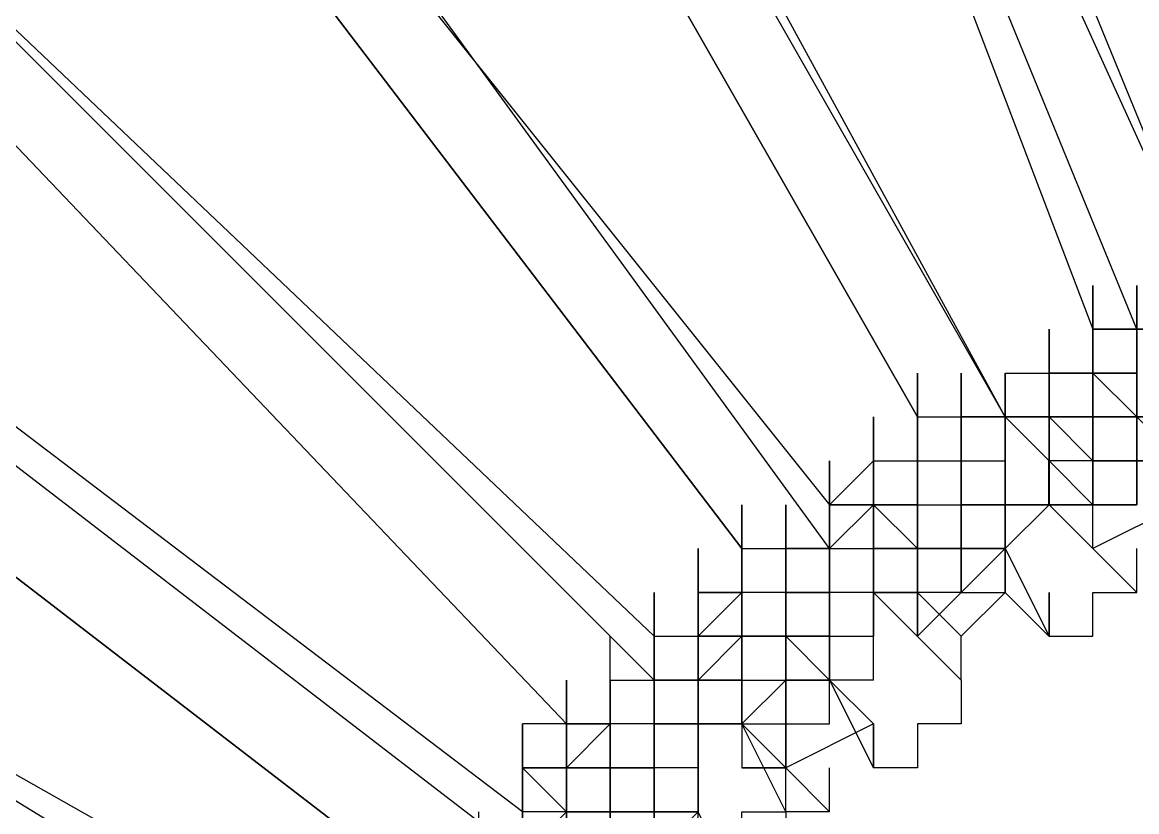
# Model space of a CAD drawing. Header units: inches. Extents: x 3324238 to 135265466, y -1036581 to 20094598.
# Drawn here: x 3353726.348 to 3353728.395, y -519023.816 to -519022.365 of the extents above; entities that cross this region are included whole.
import ezdxf

# ---------------------------------------------------------------- set-up
doc = ezdxf.new("R2010")
doc.units = ezdxf.units.IN
doc.header["$MEASUREMENT"] = 0
doc.layers.add('PDF_Geometry', color=7, linetype='Continuous')

msp = doc.modelspace()

# ---------------------------------------------------------------- linework, layer by layer
at = {"layer": 'PDF_Geometry', "color": 32, "lineweight": 13, "true_color": 0xdd6e00}
msp.add_lwpolyline([(3353740.2386, -519026.0718, 1.00015), (3353717.3563, -519026.0718), (3353717.3563, -519077.0734)], format="xyb", dxfattribs=at)
at = {"layer": 'PDF_Geometry', "lineweight": 25}
for points in [[(3353728.4752, -519022.9295), (3353728.3946, -519022.9295), (3353727.6695, -519021.1569), (3353727.6695, -519021.0763), (3353727.6695, -519020.9958), (3353727.5889, -519020.9958), (3353727.5889, -519020.9152), (3353726.8637, -519019.2232), (3353726.8637, -519019.1426)], [(3353728.7169, -519023.0101), (3353728.7169, -519022.9295), (3353728.7169, -519023.0101), (3353728.7169, -519022.9295), (3353728.7169, -519023.0101), (3353728.7169, -519022.9295), (3353728.7169, -519023.0101), (3353728.7169, -519022.9295), (3353728.7169, -519023.0101), (3353728.7169, -519022.9295), (3353728.6363, -519022.9295), (3353728.6363, -519022.8489), (3353728.5557, -519022.8489), (3353728.5557, -519022.9295), (3353727.75, -519021.1569), (3353727.75, -519021.0763), (3353727.75, -519021.1569)], [(3353727.8306, -519021.1569), (3353728.5557, -519022.9295)], [(3353727.6694, -519021.2375), (3353728.314, -519022.9295)], [(3353728.0723, -519023.5741), (3353728.0723, -519023.4935), (3353727.9917, -519023.4129), (3353727.9112, -519023.4129), (3353727.8306, -519023.4129), (3353727.8306, -519023.3324), (3353727.8306, -519023.2518), (3353727.8306, -519023.3324), (3353727.8306, -519023.2518), (3353727.8306, -519023.3324), (3353727.9112, -519023.3324), (3353727.9112, -519023.4129), (3353727.9112, -519023.3324), (3353727.9917, -519023.3324), (3353728.0723, -519023.3324), (3353728.0723, -519023.2518), (3353728.1529, -519023.2518), (3353728.1529, -519023.1712), (3353728.1529, -519023.0906), (3353727.186, -519021.3181)], [(3353728.1529, -519023.0906), (3353728.1529, -519023.1712), (3353728.1529, -519023.2518), (3353728.1529, -519023.3324), (3353728.1529, -519023.4129), (3353728.1529, -519023.3324), (3353728.0723, -519023.3324), (3353727.9917, -519023.3324), (3353727.9917, -519023.2518), (3353727.9917, -519023.3324), (3353727.9112, -519023.2518), (3353727.9112, -519023.1712), (3353727.9112, -519023.2518), (3353727.9112, -519023.3324), (3353727.9112, -519023.2518), (3353727.9112, -519023.1712), (3353727.9112, -519023.2518), (3353727.9112, -519023.1712), (3353727.9917, -519023.1712), (3353727.9917, -519023.0906), (3353727.0249, -519021.3986)], [(3353727.0249, -519021.3986), (3353727.9917, -519023.0906), (3353727.9917, -519023.1712), (3353727.9917, -519023.0906), (3353727.9917, -519023.1712), (3353727.9917, -519023.0906), (3353727.9917, -519023.1712), (3353727.9917, -519023.0906), (3353727.9917, -519023.1712), (3353727.9917, -519023.0906), (3353727.9917, -519023.1712), (3353727.9917, -519023.0906), (3353727.9917, -519023.0101), (3353727.9917, -519023.0906), (3353727.9917, -519023.1712), (3353727.9917, -519023.2518), (3353727.9917, -519023.3324), (3353727.9112, -519023.3324), (3353727.9112, -519023.4129), (3353727.9112, -519023.3324), (3353727.9112, -519023.2518), (3353727.9112, -519023.1712)], [(3353728.2335, -519023.0906), (3353728.2335, -519023.1712), (3353728.2335, -519023.2518), (3353728.2335, -519023.1712), (3353728.2335, -519023.2518), (3353728.2335, -519023.1712), (3353728.2335, -519023.2518), (3353728.314, -519023.2518), (3353728.2335, -519023.2518), (3353728.1529, -519023.2518), (3353728.1529, -519023.3324), (3353728.2335, -519023.4935), (3353728.2335, -519023.4129), (3353728.2335, -519023.4935), (3353728.314, -519023.4935), (3353728.314, -519023.4129), (3353728.3946, -519023.4129), (3353728.2335, -519023.2518), (3353728.2335, -519023.1712), (3353728.2335, -519023.2518), (3353728.2335, -519023.1712), (3353728.2335, -519023.2518), (3353728.2335, -519023.1712), (3353728.2335, -519023.2518), (3353728.2335, -519023.1712), (3353728.2335, -519023.2518), (3353728.2335, -519023.1712), (3353728.1529, -519023.0906), (3353728.1529, -519023.0101), (3353728.1529, -519023.0906), (3353728.1529, -519023.0101), (3353728.1529, -519023.0906), (3353728.1529, -519023.0101), (3353728.1529, -519023.0906), (3353728.1529, -519023.0101), (3353728.1529, -519023.0906), (3353728.1529, -519023.0101), (3353728.2335, -519023.0101), (3353728.2335, -519023.0906), (3353728.2335, -519023.0101), (3353728.314, -519023.0101), (3353728.2335, -519023.0101), (3353728.2335, -519022.9295), (3353728.2335, -519023.0101), (3353728.314, -519023.0101), (3353728.314, -519022.9295), (3353728.314, -519023.0101), (3353728.314, -519022.9295), (3353728.314, -519023.0101), (3353728.314, -519023.0906), (3353728.314, -519023.0101), (3353728.314, -519023.0906), (3353728.314, -519023.1712), (3353728.2335, -519023.0906), (3353728.2335, -519023.0101), (3353728.2335, -519023.0906), (3353728.1529, -519023.0906), (3353727.186, -519021.3986)], [(3353727.8306, -519023.4129), (3353727.8306, -519023.3324), (3353727.75, -519023.3324), (3353727.8306, -519023.3324), (3353727.8306, -519023.2518), (3353727.8306, -519023.3324), (3353727.8306, -519023.2518), (3353727.8306, -519023.1712), (3353727.8306, -519023.2518), (3353727.8306, -519023.3324), (3353726.5414, -519021.5598)], [(3353726.3803, -519021.6403), (3353727.6695, -519023.3324), (3353727.6695, -519023.4129), (3353727.6695, -519023.3324), (3353726.3803, -519021.6403)], [(3353726.5414, -519021.6403), (3353727.8306, -519023.2518)], [(3353727.4277, -519023.8158), (3353727.4277, -519023.8964), (3353727.4277, -519023.8158), (3353727.4277, -519023.8964), (3353727.4277, -519023.8158), (3353727.4277, -519023.8964), (3353727.5083, -519023.8964), (3353727.5083, -519023.8158), (3353727.5083, -519023.7352), (3353727.5083, -519023.6546), (3353727.5083, -519023.5741), (3353727.5083, -519023.4935), (3353725.8969, -519021.9626), (3353725.8969, -519021.8821), (3353725.8969, -519021.8015), (3353725.8969, -519021.8821), (3353725.8969, -519021.8015), (3353725.8969, -519021.8821), (3353725.8969, -519021.8015), (3353725.8969, -519021.8821), (3353725.8969, -519021.8015), (3353725.8969, -519021.8821)], [(3353727.3472, -519023.6546), (3353727.3472, -519023.7352), (3353727.3472, -519023.6546), (3353727.3472, -519023.7352), (3353727.3472, -519023.6546), (3353727.2666, -519023.6546), (3353727.2666, -519023.7352), (3353727.2666, -519023.6546), (3353727.2666, -519023.7352), (3353727.2666, -519023.8158), (3353727.2666, -519023.7352), (3353727.3472, -519023.7352), (3353727.3472, -519023.6546), (3353725.7357, -519021.9626)], [(3353725.7357, -519021.9626), (3353727.3472, -519023.6546), (3353727.4277, -519023.6546), (3353727.3472, -519023.6546), (3353727.4277, -519023.6546), (3353727.4277, -519023.7352), (3353727.5083, -519023.7352), (3353727.5083, -519023.8158), (3353727.5083, -519023.8964), (3353727.4277, -519023.8964), (3353727.4277, -519023.8158), (3353727.4277, -519023.8964), (3353727.5083, -519023.8964), (3353727.5083, -519023.8158), (3353727.4277, -519023.8158), (3353727.5083, -519023.8158), (3353727.5083, -519023.8964), (3353727.5083, -519023.8158), (3353727.5083, -519023.8964), (3353727.5889, -519023.8158), (3353727.5889, -519023.7352), (3353727.5889, -519023.6546)], [(3353727.5889, -519023.8964), (3353727.5889, -519023.8158), (3353727.5083, -519023.8158), (3353727.5083, -519023.7352), (3353727.5083, -519023.8158), (3353727.5083, -519023.7352), (3353727.5083, -519023.8158), (3353727.5083, -519023.7352), (3353727.4277, -519023.7352), (3353727.4277, -519023.8158), (3353727.4277, -519023.7352), (3353727.4277, -519023.6546), (3353727.4277, -519023.5741), (3353727.4277, -519023.6546), (3353727.4277, -519023.7352), (3353727.4277, -519023.6546), (3353727.4277, -519023.5741), (3353727.5083, -519023.5741), (3353727.5083, -519023.4935), (3353727.5083, -519023.5741), (3353727.5083, -519023.4935), (3353727.5083, -519023.5741), (3353727.5083, -519023.4935), (3353727.5083, -519023.5741), (3353727.5083, -519023.4935), (3353727.5083, -519023.4129), (3353727.5083, -519023.4935), (3353727.5083, -519023.5741), (3353725.8969, -519021.9626)], [(3353727.5889, -519024.0575), (3353727.5083, -519024.0575), (3353727.4277, -519023.9769), (3353727.4277, -519023.8964), (3353727.4277, -519023.8158), (3353727.4277, -519023.8964), (3353727.3472, -519023.8964), (3353727.3472, -519023.8158), (3353727.3472, -519023.7352), (3353727.3472, -519023.6546), (3353727.3472, -519023.5741), (3353727.3472, -519023.6546), (3353727.3472, -519023.7352), (3353727.2666, -519023.7352), (3353727.2666, -519023.6546), (3353727.2666, -519023.7352), (3353727.2666, -519023.8158), (3353727.2666, -519023.7352), (3353727.2666, -519023.6546), (3353727.2666, -519023.7352), (3353727.2666, -519023.8158), (3353725.2523, -519022.2849), (3353725.2523, -519022.2043)], [(3353727.5083, -519024.0575), (3353727.5889, -519023.8964), (3353727.6695, -519023.9769), (3353727.5889, -519023.8158), (3353727.5083, -519023.8158), (3353727.5083, -519023.7352), (3353727.5083, -519023.8158), (3353727.4277, -519023.8158), (3353727.4277, -519023.8964), (3353727.4277, -519023.8158), (3353727.4277, -519023.7352), (3353727.4277, -519023.8158), (3353727.4277, -519023.8964), (3353727.4277, -519023.8158), (3353727.4277, -519023.7352), (3353727.4277, -519023.8158), (3353727.5083, -519023.8158), (3353727.4277, -519023.8158), (3353727.3472, -519023.8158), (3353727.3472, -519023.8964), (3353727.2666, -519023.8964), (3353727.2666, -519023.8158), (3353727.2666, -519023.8964), (3353725.1717, -519022.2849)], [(3353727.1054, -519023.9769), (3353725.0106, -519022.3655), (3353727.1054, -519023.9769)], [(3353727.0249, -519024.2186), (3353724.5272, -519022.6878)], [(3353727.0249, -519024.138), (3353724.6077, -519022.7683)], [(3353728.2335, -519023.1712), (3353728.314, -519023.2518), (3353728.314, -519023.1712), (3353728.314, -519023.0906), (3353728.314, -519023.1712), (3353728.314, -519023.0906), (3353728.314, -519023.0101), (3353728.314, -519022.9295), (3353728.314, -519023.0101), (3353728.3946, -519023.0101), (3353728.3946, -519023.0906), (3353728.3946, -519023.0101), (3353728.3946, -519022.9295), (3353728.3946, -519022.8489), (3353728.3946, -519022.9295), (3353728.3946, -519022.8489)], [(3353728.4752, -519023.0906), (3353728.3946, -519023.0906), (3353728.3946, -519023.1712), (3353728.3946, -519023.0906), (3353728.3946, -519023.1712), (3353728.314, -519023.1712), (3353728.314, -519023.2518), (3353728.314, -519023.1712), (3353728.314, -519023.0906), (3353728.314, -519023.1712), (3353728.314, -519023.0906), (3353728.314, -519023.0101), (3353728.314, -519023.0906), (3353728.314, -519023.0101), (3353728.314, -519023.0906), (3353728.3946, -519023.0906), (3353728.3946, -519023.0101), (3353728.3946, -519023.0906), (3353728.314, -519023.0906), (3353728.3946, -519023.0906), (3353728.3946, -519023.0101), (3353728.314, -519023.0101), (3353728.3946, -519023.0101), (3353728.3946, -519023.0906), (3353728.3946, -519023.1712), (3353728.3946, -519023.0906), (3353728.3946, -519023.1712), (3353728.314, -519023.1712), (3353728.314, -519023.0906), (3353728.314, -519023.0101), (3353728.3946, -519023.0101), (3353728.3946, -519022.9295), (3353728.3946, -519022.8489), (3353728.3946, -519022.9295), (3353728.314, -519022.9295), (3353728.314, -519023.0101), (3353728.314, -519023.0906), (3353728.314, -519023.0101), (3353728.314, -519023.0906), (3353728.314, -519023.1712), (3353728.314, -519023.0906), (3353728.314, -519023.0101), (3353728.314, -519023.0906), (3353728.314, -519023.0101), (3353728.314, -519022.9295), (3353728.314, -519023.0101), (3353728.314, -519023.0906), (3353728.314, -519023.1712), (3353728.3946, -519023.1712), (3353728.3946, -519023.0906), (3353728.3946, -519023.1712), (3353728.3946, -519023.2518)], [(3353728.3946, -519022.9295), (3353728.3946, -519022.8489)], [(3353728.3946, -519022.9295), (3353728.3946, -519022.8489)], [(3353728.3946, -519022.9295), (3353728.3946, -519022.8489)], [(3353728.3946, -519022.9295), (3353728.3946, -519022.8489)], [(3353728.1529, -519023.0101), (3353728.1529, -519023.0906), (3353728.1529, -519023.0101), (3353728.1529, -519023.0906), (3353728.1529, -519023.0101), (3353728.1529, -519023.0906), (3353728.2335, -519023.0906), (3353728.2335, -519023.0101), (3353728.2335, -519023.0906), (3353728.2335, -519023.0101), (3353728.314, -519023.0101), (3353728.314, -519023.0906), (3353728.314, -519023.0101), (3353728.314, -519022.9295), (3353728.314, -519023.0101), (3353728.314, -519023.0906), (3353728.314, -519023.0101), (3353728.314, -519022.9295)], [(3353728.314, -519023.3324), (3353728.314, -519023.2518), (3353728.314, -519023.1712), (3353728.314, -519023.0906), (3353728.2335, -519023.0906), (3353728.2335, -519023.0101), (3353728.2335, -519023.0906), (3353728.314, -519023.0906), (3353728.314, -519023.1712), (3353728.314, -519023.2518), (3353728.3946, -519023.2518), (3353728.3946, -519023.1712), (3353728.3946, -519023.0906), (3353728.3946, -519023.0101), (3353728.3946, -519023.0906), (3353728.3946, -519023.1712), (3353728.3946, -519023.0906), (3353728.3946, -519023.0101), (3353728.3946, -519022.9295), (3353728.3946, -519023.0101), (3353728.3946, -519022.9295), (3353728.3946, -519023.0101), (3353728.3946, -519023.0906), (3353728.3946, -519023.0101), (3353728.3946, -519023.0906), (3353728.3946, -519023.1712), (3353728.3946, -519023.0906), (3353728.3946, -519023.1712), (3353728.3946, -519023.0906), (3353728.3946, -519023.1712), (3353728.3946, -519023.0906)], [(3353728.314, -519022.9295), (3353728.314, -519023.0101), (3353728.314, -519023.0906), (3353728.314, -519023.1712), (3353728.314, -519023.2518), (3353728.314, -519023.1712), (3353728.3946, -519023.1712), (3353728.3946, -519023.0906), (3353728.4752, -519023.0906), (3353728.4752, -519023.1712), (3353728.4752, -519023.2518), (3353728.314, -519023.3324), (3353728.3946, -519023.4129), (3353728.3946, -519023.3324)], [(3353728.314, -519023.0101), (3353728.314, -519022.9295)], [(3353728.314, -519023.0101), (3353728.314, -519022.9295)], [(3353728.314, -519023.0101), (3353728.314, -519022.9295)], [(3353728.314, -519022.9295), (3353728.3946, -519022.9295)], [(3353728.3946, -519023.0101), (3353728.314, -519023.0101), (3353728.314, -519023.0906), (3353728.314, -519023.0101), (3353728.314, -519022.9295)], [(3353728.3946, -519023.01), (3353728.3946, -519022.9295)], [(3353728.3946, -519023.01), (3353728.3946, -519022.9295)], [(3353728.4752, -519022.9295), (3353728.3946, -519022.9295), (3353728.4752, -519022.9295)], [(3353728.3946, -519022.9295), (3353728.3946, -519023.0101)], [(3353727.9111, -519023.2518), (3353727.9917, -519023.2518), (3353727.9112, -519023.2518), (3353727.9112, -519023.1712), (3353727.9112, -519023.2518), (3353727.9112, -519023.1712), (3353727.9112, -519023.2518), (3353727.9112, -519023.3324), (3353727.9112, -519023.2518), (3353727.9112, -519023.1712), (3353727.9917, -519023.1712), (3353727.9917, -519023.0906), (3353727.9917, -519023.1712), (3353727.9917, -519023.2518), (3353727.9917, -519023.1712), (3353727.9917, -519023.0906), (3353727.9917, -519023.1712), (3353727.9917, -519023.2518), (3353727.9917, -519023.1712), (3353727.9917, -519023.0906), (3353727.9917, -519023.1712), (3353727.9917, -519023.0906), (3353727.9917, -519023.0101), (3353727.9917, -519023.0906), (3353727.9917, -519023.1712), (3353727.9917, -519023.2518), (3353728.0723, -519023.2518), (3353728.0723, -519023.1712), (3353728.0723, -519023.2518), (3353728.0723, -519023.3324), (3353728.0723, -519023.2518), (3353728.0723, -519023.3324), (3353728.0723, -519023.4129), (3353728.0723, -519023.3324), (3353727.9917, -519023.3324), (3353728.0723, -519023.3324), (3353728.0723, -519023.2518), (3353728.0723, -519023.1712), (3353728.0723, -519023.2518), (3353728.0723, -519023.3324), (3353728.0723, -519023.2518), (3353728.0723, -519023.3324), (3353728.0723, -519023.2518), (3353728.0723, -519023.1712), (3353728.0723, -519023.0906), (3353728.0723, -519023.0101)], [(3353727.9917, -519023.4935), (3353727.9917, -519023.4129), (3353727.9917, -519023.3324), (3353728.0723, -519023.3324), (3353728.0723, -519023.4129), (3353728.0723, -519023.3324), (3353728.0723, -519023.4129), (3353728.0723, -519023.3324), (3353728.0723, -519023.2518), (3353728.0723, -519023.1712), (3353728.0723, -519023.2518), (3353728.0723, -519023.3324), (3353728.0723, -519023.2518), (3353728.0723, -519023.3324), (3353728.0723, -519023.2518), (3353728.0723, -519023.3324), (3353728.0723, -519023.2518), (3353728.1529, -519023.2518), (3353728.1529, -519023.3324), (3353728.1529, -519023.2518), (3353728.1529, -519023.3324), (3353728.2335, -519023.2518), (3353728.2335, -519023.1712), (3353728.2335, -519023.0906), (3353728.2335, -519023.0101), (3353728.2335, -519023.0906), (3353728.2335, -519023.0101)], [(3353727.9917, -519023.0906), (3353727.9917, -519023.0101)], [(3353728.1529, -519023.1712), (3353728.1529, -519023.0906), (3353728.0723, -519023.0906), (3353728.0723, -519023.0101)], [(3353728.0723, -519023.0906), (3353728.0723, -519023.0101)], [(3353728.1529, -519023.0906), (3353728.1529, -519023.0101)], [(3353728.1529, -519023.0906), (3353728.1529, -519023.0101)], [(3353728.1529, -519023.0906), (3353728.1529, -519023.0101)], [(3353728.314, -519023.1712), (3353728.314, -519023.0906), (3353728.314, -519023.0101), (3353728.314, -519023.0906), (3353728.314, -519023.1712), (3353728.314, -519023.2518), (3353728.314, -519023.1712), (3353728.314, -519023.2518), (3353728.314, -519023.1712), (3353728.314, -519023.2518)], [(3353728.314, -519023.0101), (3353728.314, -519023.0906)], [(3353728.4752, -519023.1712), (3353728.3946, -519023.1712), (3353728.314, -519023.1712), (3353728.3946, -519023.1712), (3353728.4752, -519023.1712), (3353728.4752, -519023.0906), (3353728.4752, -519023.0101), (3353728.5557, -519023.0101), (3353728.5557, -519023.0906), (3353728.5557, -519023.0101), (3353728.5557, -519023.0906), (3353728.5557, -519023.0101), (3353728.5557, -519023.0906), (3353728.4752, -519023.0906)], [(3353728.314, -519023.0906), (3353728.314, -519023.0101)], [(3353728.314, -519023.0101), (3353728.314, -519023.0906), (3353728.314, -519023.0101)], [(3353728.3946, -519023.0906), (3353728.3946, -519023.01)], [(3353728.3946, -519023.0906), (3353728.3946, -519023.01)], [(3353728.3946, -519023.0906), (3353728.3946, -519023.0101)], [(3353728.3946, -519023.0906), (3353728.3946, -519023.0101)], [(3353728.3946, -519023.0906), (3353728.3946, -519023.0101)], [(3353728.3946, -519023.0906), (3353728.3946, -519023.0101)], [(3353728.3946, -519023.0906), (3353728.3946, -519023.0101)], [(3353727.8306, -519023.5741), (3353727.8306, -519023.4935), (3353727.9112, -519023.4935), (3353727.9112, -519023.4129), (3353727.8306, -519023.4129), (3353727.8306, -519023.3324), (3353727.8306, -519023.2518), (3353727.8306, -519023.3324), (3353727.8306, -519023.2518), (3353727.8306, -519023.3324), (3353727.8306, -519023.2518), (3353727.8306, -519023.3324), (3353727.8306, -519023.4129), (3353727.8306, -519023.4935), (3353727.8306, -519023.4129), (3353727.8306, -519023.3324), (3353727.9112, -519023.3324), (3353727.9112, -519023.4129), (3353727.9112, -519023.3324), (3353727.9112, -519023.4129), (3353727.9917, -519023.4129), (3353727.9917, -519023.3324), (3353727.9917, -519023.2518), (3353727.9917, -519023.1712), (3353727.9917, -519023.2518), (3353727.9112, -519023.2518), (3353727.9112, -519023.1712), (3353727.9112, -519023.0906), (3353727.9112, -519023.1712), (3353727.9112, -519023.2518), (3353727.9112, -519023.1712), (3353727.9917, -519023.1712), (3353727.9917, -519023.0906), (3353727.9917, -519023.1712), (3353728.0723, -519023.1712), (3353728.1529, -519023.1712), (3353728.1529, -519023.2518), (3353728.2335, -519023.2518), (3353728.1529, -519023.2518), (3353728.0723, -519023.2518), (3353728.0723, -519023.3324), (3353728.0723, -519023.2518), (3353728.0723, -519023.3324), (3353728.0723, -519023.2518), (3353728.0723, -519023.3324), (3353728.0723, -519023.2518), (3353728.0723, -519023.1712), (3353728.0723, -519023.2518), (3353728.0723, -519023.3324), (3353728.0723, -519023.4129), (3353727.9917, -519023.4935), (3353727.9917, -519023.4129), (3353727.9917, -519023.3324), (3353728.0723, -519023.3324), (3353727.9917, -519023.3324), (3353727.9917, -519023.4129), (3353727.9112, -519023.4129), (3353727.9112, -519023.3324), (3353727.9112, -519023.4129), (3353728.0723, -519023.5741), (3353728.0723, -519023.6546), (3353727.9917, -519023.6546), (3353727.9917, -519023.7352), (3353727.9112, -519023.7352), (3353727.9112, -519023.6546), (3353727.75, -519023.7352), (3353727.75, -519023.6546), (3353727.75, -519023.5741), (3353727.75, -519023.4935), (3353727.75, -519023.5741), (3353727.75, -519023.4935), (3353727.75, -519023.5741), (3353727.75, -519023.4935), (3353727.75, -519023.5741), (3353727.75, -519023.6546), (3353727.75, -519023.5741), (3353727.75, -519023.6546), (3353727.75, -519023.5741), (3353727.75, -519023.6546), (3353727.75, -519023.5741), (3353727.75, -519023.6546), (3353727.75, -519023.5741), (3353727.8306, -519023.5741), (3353727.8306, -519023.4935), (3353727.8306, -519023.4129), (3353727.8306, -519023.4935), (3353727.8306, -519023.5741), (3353727.8306, -519023.4935), (3353727.8306, -519023.4129), (3353727.8306, -519023.3324), (3353727.75, -519023.3324), (3353727.75, -519023.2518), (3353727.75, -519023.3324), (3353727.75, -519023.2518), (3353727.75, -519023.3324), (3353727.75, -519023.2518), (3353727.75, -519023.3324)], [(3353727.9111, -519023.1712), (3353727.9111, -519023.0906)], [(3353727.9917, -519023.1712), (3353727.9917, -519023.2518), (3353727.9112, -519023.2518), (3353727.9112, -519023.1712), (3353727.9112, -519023.0906), (3353727.9112, -519023.1712), (3353727.9112, -519023.0906)], [(3353727.9112, -519023.1712), (3353727.9112, -519023.0906)], [(3353727.9917, -519023.1712), (3353727.9917, -519023.0906)], [(3353727.9917, -519023.3324), (3353727.9917, -519023.2518), (3353727.9917, -519023.1712), (3353727.9917, -519023.0906)], [(3353727.9917, -519023.1712), (3353727.9917, -519023.0906)], [(3353727.9917, -519023.1712), (3353727.9917, -519023.0906)], [(3353727.9917, -519023.1712), (3353727.9917, -519023.0906)], [(3353727.9917, -519023.1712), (3353727.9917, -519023.0906)], [(3353727.9917, -519023.1712), (3353727.9917, -519023.0906)], [(3353727.9917, -519023.0906), (3353727.9917, -519023.1712)], [(3353727.9917, -519023.0906), (3353728.0723, -519023.0906)], [(3353727.9917, -519023.2518), (3353727.9917, -519023.1712), (3353727.9917, -519023.0906)], [(3353727.9917, -519023.1712), (3353727.9917, -519023.0906)], [(3353728.1529, -519023.4129), (3353728.1529, -519023.3324), (3353728.0723, -519023.3324), (3353728.0723, -519023.2518), (3353728.0723, -519023.1712), (3353728.0723, -519023.0906), (3353728.1529, -519023.0906), (3353728.1529, -519023.1712), (3353728.1529, -519023.2518), (3353728.1529, -519023.3324), (3353728.1529, -519023.2518), (3353728.1529, -519023.1712), (3353728.1529, -519023.0906)], [(3353728.0723, -519023.1712), (3353728.0723, -519023.0906)], [(3353728.2335, -519023.2518), (3353728.2335, -519023.1712), (3353728.2335, -519023.0906), (3353728.1529, -519023.0906)], [(3353728.1529, -519023.0906), (3353728.2335, -519023.0906), (3353728.1529, -519023.0906)], [(3353728.1529, -519023.1712), (3353728.1529, -519023.0906), (3353728.1529, -519023.1712)], [(3353728.1529, -519023.1712), (3353728.1529, -519023.0906)], [(3353728.314, -519023.0906), (3353728.314, -519023.1712), (3353728.314, -519023.2518), (3353728.314, -519023.1712), (3353728.3946, -519023.1712), (3353728.3946, -519023.0906), (3353728.4752, -519023.0906)], [(3353728.314, -519023.1712), (3353728.314, -519023.0906)], [(3353728.314, -519023.1712), (3353728.314, -519023.0906)], [(3353728.314, -519023.1712), (3353728.314, -519023.0906)], [(3353728.314, -519023.1712), (3353728.314, -519023.0906)], [(3353728.4752, -519023.0906), (3353728.3946, -519023.0906), (3353728.4752, -519023.1712)], [(3353728.3946, -519023.1712), (3353728.3946, -519023.0906)], [(3353727.8306, -519023.2518), (3353727.8306, -519023.1712)], [(3353727.8306, -519023.2518), (3353727.8306, -519023.1712)], [(3353727.9111, -519023.2518), (3353727.9111, -519023.1712)], [(3353728.0723, -519023.4129), (3353727.9917, -519023.4129), (3353727.9917, -519023.3324), (3353727.9917, -519023.2518), (3353727.9917, -519023.1712), (3353727.9917, -519023.2518), (3353727.9112, -519023.2518), (3353727.9112, -519023.3324), (3353727.9112, -519023.4129), (3353727.9112, -519023.3324), (3353727.9112, -519023.2518), (3353727.9112, -519023.3324), (3353727.9112, -519023.4129), (3353727.9112, -519023.4935), (3353727.9112, -519023.4129), (3353727.9112, -519023.4935), (3353727.9112, -519023.4129), (3353727.9112, -519023.3323)], [(3353727.9112, -519023.2518), (3353727.9112, -519023.1712)], [(3353727.9112, -519023.2518), (3353727.9112, -519023.1712)], [(3353727.9917, -519023.2518), (3353727.9917, -519023.1712)], [(3353728.0723, -519023.4129), (3353728.1529, -519023.3324), (3353728.1529, -519023.2518), (3353728.1529, -519023.1712)], [(3353728.0723, -519023.3324), (3353728.0723, -519023.2518), (3353728.0723, -519023.1712)], [(3353728.0723, -519023.2518), (3353728.0723, -519023.1712)], [(3353728.0723, -519023.2518), (3353728.0723, -519023.1712)], [(3353728.1529, -519023.2518), (3353728.1529, -519023.1712)], [(3353728.1529, -519023.3323), (3353728.1529, -519023.2518), (3353728.1529, -519023.1712)], [(3353728.1529, -519023.2518), (3353728.1529, -519023.1712)], [(3353728.1529, -519023.2518), (3353728.1529, -519023.1712)], [(3353728.2334, -519023.2518), (3353728.2334, -519023.1712)], [(3353728.2334, -519023.2518), (3353728.2334, -519023.1712)], [(3353728.314, -519023.1712), (3353728.314, -519023.2518), (3353728.314, -519023.1712), (3353728.2335, -519023.1712)], [(3353728.2335, -519023.2518), (3353728.2335, -519023.1712)], [(3353728.3946, -519023.1712), (3353728.3946, -519023.2518), (3353728.314, -519023.2518), (3353728.314, -519023.1712), (3353728.314, -519023.2518), (3353728.314, -519023.1712)], [(3353728.314, -519023.1712), (3353728.3946, -519023.1712)], [(3353728.4752, -519023.1712), (3353728.3946, -519023.1712), (3353728.3946, -519023.2518), (3353728.3946, -519023.1712), (3353728.4752, -519023.1712), (3353728.3946, -519023.1712), (3353728.4752, -519023.1712)], [(3353728.3946, -519023.2518), (3353728.3946, -519023.1712), (3353728.3946, -519023.2518)], [(3353727.6694, -519023.3324), (3353727.75, -519023.3324), (3353727.75, -519023.2518), (3353727.75, -519023.3324), (3353727.75, -519023.4129), (3353727.75, -519023.4935), (3353727.75, -519023.4129), (3353727.8306, -519023.4129), (3353727.8306, -519023.3323)], [(3353727.6694, -519023.3323), (3353727.6694, -519023.2518)], [(3353727.6695, -519023.3324), (3353727.6695, -519023.2518)], [(3353727.9112, -519023.5741), (3353727.8306, -519023.5741), (3353727.8306, -519023.4935), (3353727.8306, -519023.4129), (3353727.75, -519023.4129), (3353727.6695, -519023.4129), (3353727.6695, -519023.3324), (3353727.6695, -519023.2518), (3353727.6695, -519023.3324), (3353727.75, -519023.3324), (3353727.75, -519023.4129), (3353727.75, -519023.4935), (3353727.75, -519023.5741), (3353727.75, -519023.4935), (3353727.75, -519023.5741), (3353727.75, -519023.4935), (3353727.75, -519023.4129), (3353727.75, -519023.4935), (3353727.75, -519023.4129), (3353727.75, -519023.4935), (3353727.75, -519023.4129), (3353727.75, -519023.4935), (3353727.75, -519023.5741), (3353727.75, -519023.4935), (3353727.75, -519023.5741), (3353727.75, -519023.4935), (3353727.75, -519023.5741), (3353727.75, -519023.4935), (3353727.75, -519023.5741), (3353727.75, -519023.4935), (3353727.75, -519023.5741), (3353727.75, -519023.6546), (3353727.75, -519023.5741), (3353727.75, -519023.4935), (3353727.75, -519023.5741), (3353727.75, -519023.6546), (3353727.75, -519023.5741), (3353727.75, -519023.4935), (3353727.75, -519023.5741), (3353727.75, -519023.4935)], [(3353727.6695, -519023.3324), (3353727.6695, -519023.2518)], [(3353727.75, -519023.4129), (3353727.75, -519023.3323), (3353727.75, -519023.2518)], [(3353727.75, -519023.3324), (3353727.75, -519023.2518)], [(3353727.9112, -519023.2518), (3353727.8306, -519023.3323)], [(3353727.8306, -519023.5741), (3353727.8306, -519023.4935), (3353727.8306, -519023.4129), (3353727.8306, -519023.3323), (3353727.8306, -519023.2518)], [(3353727.9111, -519023.4129), (3353727.8306, -519023.4129), (3353727.8306, -519023.3324), (3353727.8306, -519023.2518)], [(3353727.8306, -519023.4129), (3353727.8306, -519023.3323), (3353727.8306, -519023.2518)], [(3353727.8306, -519023.4129), (3353727.8306, -519023.3324), (3353727.8306, -519023.2518)], [(3353727.8306, -519023.3323), (3353727.8306, -519023.2518)], [(3353727.8306, -519023.3323), (3353727.8306, -519023.2518)], [(3353727.9111, -519023.3323), (3353727.9111, -519023.2518)], [(3353727.9112, -519023.3324), (3353727.9112, -519023.2518)], [(3353727.9112, -519023.2518), (3353727.9112, -519023.3324), (3353727.9112, -519023.2518)], [(3353727.9112, -519023.3324), (3353727.9112, -519023.2518)], [(3353727.9112, -519023.3324), (3353727.9112, -519023.2518)], [(3353727.9112, -519023.4129), (3353727.9112, -519023.3324), (3353727.9112, -519023.2518)], [(3353727.9112, -519023.3324), (3353727.9112, -519023.2518)], [(3353727.9112, -519023.3324), (3353727.9112, -519023.2518)], [(3353727.9112, -519023.3324), (3353727.9112, -519023.2518)], [(3353727.9917, -519023.2518), (3353727.9112, -519023.2518)], [(3353727.9112, -519023.3323), (3353727.9112, -519023.2518)], [(3353728.0723, -519023.2518), (3353728.0723, -519023.3324), (3353728.0723, -519023.4129), (3353728.1529, -519023.4129), (3353728.0723, -519023.4935)], [(3353728.0723, -519023.3324), (3353728.0723, -519023.2518)], [(3353728.0723, -519023.3323), (3353728.0723, -519023.2518)], [(3353728.0723, -519023.3323), (3353728.0723, -519023.2518)], [(3353728.1529, -519023.3324), (3353728.1529, -519023.2518)], [(3353728.1529, -519023.3324), (3353728.1529, -519023.2518)], [(3353728.1529, -519023.2518), (3353728.2335, -519023.2518)], [(3353727.6695, -519023.4129), (3353727.6695, -519023.4935), (3353727.6695, -519023.5741), (3353727.6695, -519023.4935), (3353727.6695, -519023.4129), (3353727.6695, -519023.3324), (3353727.6695, -519023.4129), (3353727.6695, -519023.4935), (3353727.6695, -519023.4129), (3353727.6695, -519023.4935), (3353727.6695, -519023.4129), (3353727.6695, -519023.4935), (3353727.6695, -519023.4129), (3353727.6695, -519023.3324), (3353727.6695, -519023.4129), (3353727.6695, -519023.4935), (3353727.6695, -519023.4129), (3353727.6695, -519023.4935), (3353727.6695, -519023.4129), (3353727.6695, -519023.4935), (3353727.6695, -519023.4129), (3353727.5889, -519023.4129), (3353727.5889, -519023.4935), (3353727.5889, -519023.4129), (3353727.5889, -519023.4935), (3353727.5889, -519023.5741), (3353727.5889, -519023.6546), (3353727.5889, -519023.5741), (3353727.5889, -519023.6546), (3353727.5889, -519023.7352), (3353727.5083, -519023.7352), (3353727.5083, -519023.6546), (3353727.5083, -519023.7352), (3353727.5083, -519023.6546), (3353727.5083, -519023.7352), (3353727.5083, -519023.8158), (3353727.5083, -519023.8964), (3353727.5083, -519023.8158), (3353727.5083, -519023.7352), (3353727.5083, -519023.6546), (3353727.5083, -519023.7352), (3353727.5083, -519023.8158), (3353727.5083, -519023.8964), (3353727.5083, -519023.8158), (3353727.5889, -519023.8158), (3353727.5889, -519023.7352), (3353727.5889, -519023.6546), (3353727.6695, -519023.6546), (3353727.5889, -519023.6546), (3353727.5889, -519023.574)], [(3353727.6695, -519023.5741), (3353727.6695, -519023.4935), (3353727.6695, -519023.4129), (3353727.6695, -519023.3324), (3353727.6695, -519023.4129), (3353727.5889, -519023.4935), (3353727.5889, -519023.4129), (3353727.5889, -519023.3324), (3353727.5889, -519023.4129), (3353727.5889, -519023.3324)], [(3353727.6694, -519023.4935), (3353727.6694, -519023.4129), (3353727.6694, -519023.3323)], [(3353727.6694, -519023.4935), (3353727.6694, -519023.4129), (3353727.6694, -519023.3323)], [(3353727.6694, -519023.4129), (3353727.6694, -519023.3324)], [(3353727.6695, -519023.4129), (3353727.6695, -519023.3324)], [(3353727.6695, -519023.4129), (3353727.6695, -519023.3324)], [(3353727.6695, -519023.4129), (3353727.6695, -519023.3324)], [(3353727.6695, -519023.4129), (3353727.6695, -519023.3324)], [(3353727.8306, -519023.3323), (3353727.9111, -519023.3323)], [(3353727.9917, -519023.4129), (3353727.9112, -519023.4129), (3353727.9112, -519023.3324)], [(3353727.9917, -519023.4129), (3353727.9917, -519023.3323)], [(3353727.9917, -519023.3324), (3353727.9917, -519023.4129), (3353727.9917, -519023.3324)], [(3353728.0723, -519023.3324), (3353728.1529, -519023.3324)], [(3353728.0723, -519023.3324), (3353728.1529, -519023.3324)], [(3353728.0723, -519023.3324), (3353728.0723, -519023.4129)], [(3353728.0723, -519023.3324), (3353728.1529, -519023.3324)], [(3353728.1529, -519023.3323), (3353728.1529, -519023.4129)], [(3353728.1529, -519023.4129), (3353728.1529, -519023.3324)], [(3353727.5083, -519023.4129), (3353727.5083, -519023.4935), (3353727.5083, -519023.5741), (3353727.5083, -519023.6546), (3353727.4277, -519023.6546), (3353727.3472, -519023.6546), (3353727.4277, -519023.6546), (3353727.4277, -519023.5741), (3353727.4277, -519023.4935)], [(3353727.5083, -519023.4935), (3353727.5889, -519023.4935), (3353727.5889, -519023.4129)], [(3353727.5083, -519023.4935), (3353727.5083, -519023.4129)], [(3353727.5889, -519023.4935), (3353727.5889, -519023.4129)], [(3353727.5889, -519023.4935), (3353727.5889, -519023.4129)], [(3353727.5889, -519023.4935), (3353727.5889, -519023.4129)], [(3353727.5889, -519023.4935), (3353727.5889, -519023.4129)], [(3353727.6695, -519023.4129), (3353727.5889, -519023.4129)], [(3353727.5889, -519023.4935), (3353727.5889, -519023.4129)], [(3353727.5889, -519023.4935), (3353727.5889, -519023.4129)], [(3353727.6695, -519023.4129), (3353727.5889, -519023.4129), (3353727.6695, -519023.4129)], [(3353727.5889, -519023.4935), (3353727.5889, -519023.4129)], [(3353727.5889, -519023.4935), (3353727.5889, -519023.4129)], [(3353727.5889, -519023.4935), (3353727.5889, -519023.4129)], [(3353727.5889, -519023.6546), (3353727.5889, -519023.5741), (3353727.6695, -519023.5741), (3353727.6695, -519023.4935), (3353727.5889, -519023.5741), (3353727.5889, -519023.4935), (3353727.5889, -519023.4129), (3353727.5889, -519023.4935), (3353727.5889, -519023.4129), (3353727.5889, -519023.4935), (3353727.5889, -519023.4129), (3353727.5889, -519023.4935), (3353727.5889, -519023.4129), (3353727.5889, -519023.4935), (3353727.5889, -519023.5741), (3353727.5889, -519023.6546), (3353727.6695, -519023.6546), (3353727.75, -519023.7352), (3353727.6695, -519023.6546), (3353727.6695, -519023.7352), (3353727.75, -519023.7352), (3353727.6695, -519023.7352), (3353727.75, -519023.7352), (3353727.8306, -519023.8158), (3353727.75, -519023.8158), (3353727.75, -519023.8964)], [(3353727.5889, -519023.4935), (3353727.5889, -519023.4129)], [(3353727.5889, -519023.4935), (3353727.5889, -519023.4129)], [(3353727.5889, -519023.4935), (3353727.5889, -519023.4129)], [(3353727.5889, -519023.4935), (3353727.5889, -519023.4129)], [(3353727.5889, -519023.4935), (3353727.5889, -519023.4129)], [(3353727.5889, -519023.4935), (3353727.5889, -519023.4129)], [(3353727.5889, -519023.4935), (3353727.5889, -519023.4129)], [(3353727.6694, -519023.4935), (3353727.6694, -519023.4129)], [(3353727.6695, -519023.4935), (3353727.6695, -519023.4129)], [(3353727.6695, -519023.4935), (3353727.6695, -519023.4129)], [(3353727.6695, -519023.4935), (3353727.6695, -519023.4129)], [(3353727.6695, -519023.4935), (3353727.6695, -519023.4129)], [(3353727.6695, -519023.4935), (3353727.6695, -519023.4129)], [(3353727.6695, -519023.4935), (3353727.6695, -519023.4129)], [(3353727.6695, -519023.4935), (3353727.6695, -519023.4129)], [(3353727.6695, -519023.4129), (3353727.6695, -519023.4935)], [(3353727.6695, -519023.4935), (3353727.6695, -519023.4129)], [(3353727.6695, -519023.4935), (3353727.6695, -519023.4129)], [(3353727.6695, -519023.4935), (3353727.6695, -519023.4129)], [(3353727.75, -519023.4935), (3353727.75, -519023.4129)], [(3353727.75, -519023.4935), (3353727.75, -519023.4129)], [(3353727.75, -519023.4935), (3353727.75, -519023.4129)], [(3353727.75, -519023.4935), (3353727.75, -519023.4129)], [(3353727.75, -519023.4935), (3353727.75, -519023.4129)], [(3353727.75, -519023.4935), (3353727.75, -519023.4129)], [(3353727.75, -519023.4935), (3353727.75, -519023.4129)], [(3353727.9917, -519023.4129), (3353727.9917, -519023.4935), (3353727.9917, -519023.4129)], [(3353727.9917, -519023.4935), (3353727.9917, -519023.4129)], [(3353728.1529, -519023.4129), (3353728.2334, -519023.4935)], [(3353727.3472, -519023.8158), (3353727.3472, -519023.7352), (3353727.3472, -519023.6546), (3353727.3472, -519023.5741), (3353727.3472, -519023.6546), (3353727.3472, -519023.7352), (3353727.3472, -519023.6546), (3353727.3472, -519023.7352), (3353727.3472, -519023.8158), (3353727.3472, -519023.7352), (3353727.3472, -519023.6546), (3353727.3472, -519023.7352), (3353727.3472, -519023.6546), (3353727.3472, -519023.7352), (3353727.3472, -519023.6546), (3353727.3472, -519023.5741), (3353727.3472, -519023.6546), (3353727.3472, -519023.5741), (3353727.3472, -519023.6546), (3353727.3472, -519023.7352), (3353727.3472, -519023.6546), (3353727.3472, -519023.5741), (3353727.3472, -519023.6546), (3353727.3472, -519023.7352), (3353727.3472, -519023.6546), (3353727.3472, -519023.5741), (3353727.3472, -519023.6546), (3353727.3472, -519023.7352), (3353727.3472, -519023.6546), (3353727.3472, -519023.7352), (3353727.2666, -519023.7352), (3353727.2666, -519023.8158), (3353727.2666, -519023.7352), (3353727.3472, -519023.7352), (3353727.3472, -519023.8158), (3353727.4277, -519023.8158), (3353727.4277, -519023.7352), (3353727.4277, -519023.6546), (3353727.4277, -519023.7352), (3353727.5083, -519023.7352), (3353727.5083, -519023.6546), (3353727.5083, -519023.7352), (3353727.5083, -519023.8158), (3353727.5083, -519023.7352), (3353727.5083, -519023.6546), (3353727.5889, -519023.6546), (3353727.5889, -519023.5741), (3353727.5889, -519023.4935)], [(3353727.5083, -519023.4935), (3353727.5083, -519023.5741), (3353727.5083, -519023.6546), (3353727.5083, -519023.7352), (3353727.5083, -519023.8158), (3353727.5083, -519023.7352), (3353727.5083, -519023.8158), (3353727.4277, -519023.8158), (3353727.5083, -519023.8158), (3353727.4277, -519023.8158), (3353727.4277, -519023.7352), (3353727.4277, -519023.8158), (3353727.4277, -519023.7352), (3353727.3472, -519023.7352), (3353727.3472, -519023.6546), (3353727.3472, -519023.7352), (3353727.3472, -519023.8158), (3353727.2666, -519023.8158), (3353727.2666, -519023.8964), (3353727.2666, -519023.8158), (3353727.2666, -519023.7352), (3353727.2666, -519023.6546)], [(3353727.4277, -519023.6546), (3353727.4277, -519023.5741), (3353727.4277, -519023.4935)], [(3353727.5083, -519023.4935), (3353727.5889, -519023.4935)], [(3353727.5083, -519023.5741), (3353727.5083, -519023.4935)], [(3353727.5083, -519023.4935), (3353727.5083, -519023.5741), (3353727.5889, -519023.5741)], [(3353727.5889, -519023.4935), (3353727.5889, -519023.5741), (3353727.5083, -519023.5741)], [(3353727.5083, -519023.5741), (3353727.5083, -519023.4935)], [(3353727.5083, -519023.5741), (3353727.5083, -519023.4935)], [(3353727.5083, -519023.5741), (3353727.5083, -519023.4935)], [(3353727.5083, -519023.5741), (3353727.5083, -519023.4935)], [(3353727.5083, -519023.5741), (3353727.5083, -519023.4935)], [(3353727.5889, -519023.5741), (3353727.5889, -519023.4935), (3353727.5889, -519023.5741)], [(3353727.5889, -519023.5741), (3353727.5889, -519023.4935)], [(3353727.5889, -519023.5741), (3353727.5889, -519023.4935)], [(3353727.5889, -519023.5741), (3353727.5889, -519023.4935)], [(3353727.5889, -519023.5741), (3353727.5889, -519023.4935)], [(3353727.75, -519023.4935), (3353727.6695, -519023.4935), (3353727.5889, -519023.4935)], [(3353727.6695, -519023.4935), (3353727.5889, -519023.4935)], [(3353727.5889, -519023.5741), (3353727.5889, -519023.4935)], [(3353727.5889, -519023.5741), (3353727.5889, -519023.4935)], [(3353727.5889, -519023.4935), (3353727.6695, -519023.4935)], [(3353727.5889, -519023.4935), (3353727.5889, -519023.5741)], [(3353727.5889, -519023.5741), (3353727.5889, -519023.4935)], [(3353727.5889, -519023.5741), (3353727.5889, -519023.4935)], [(3353727.6694, -519023.4935), (3353727.5889, -519023.4935)], [(3353727.5889, -519023.5741), (3353727.5889, -519023.4935)], [(3353727.6695, -519023.5741), (3353727.6695, -519023.4935)], [(3353727.6695, -519023.5741), (3353727.6695, -519023.4935)], [(3353727.6695, -519023.4935), (3353727.75, -519023.4935)], [(3353727.6695, -519023.574), (3353727.6695, -519023.6546), (3353727.6695, -519023.574), (3353727.6695, -519023.4935)], [(3353727.75, -519023.5741), (3353727.75, -519023.4935)], [(3353727.75, -519023.4935), (3353727.8306, -519023.4935)], [(3353727.75, -519023.5741), (3353727.75, -519023.4935)], [(3353727.75, -519023.574), (3353727.75, -519023.4935)], [(3353727.75, -519023.5741), (3353727.75, -519023.4935)], [(3353727.75, -519023.5741), (3353727.75, -519023.4935)], [(3353727.75, -519023.5741), (3353727.75, -519023.4935)], [(3353727.75, -519023.5741), (3353727.75, -519023.4935)], [(3353727.75, -519023.5741), (3353727.75, -519023.4935)], [(3353727.75, -519023.5741), (3353727.75, -519023.4935)], [(3353727.75, -519023.5741), (3353727.75, -519023.4935)], [(3353727.75, -519023.4935), (3353727.8306, -519023.4935), (3353727.75, -519023.4935)], [(3353727.75, -519023.5741), (3353727.75, -519023.4935)], [(3353727.75, -519023.5741), (3353727.75, -519023.4935)], [(3353727.75, -519023.5741), (3353727.75, -519023.4935)], [(3353727.75, -519023.5741), (3353727.75, -519023.4935)], [(3353727.8306, -519023.5741), (3353727.8306, -519023.4935)], [(3353727.8306, -519023.5741), (3353727.8306, -519023.4935)], [(3353727.8306, -519023.5741), (3353727.8306, -519023.4935)], [(3353727.9112, -519023.5741), (3353727.9112, -519023.4935)], [(3353727.3472, -519023.8964), (3353727.3472, -519023.9769), (3353727.3472, -519023.8964), (3353727.3472, -519023.8158), (3353727.3472, -519023.8964), (3353727.3472, -519023.8158), (3353727.3472, -519023.7352), (3353727.3472, -519023.6546), (3353727.3472, -519023.5741)], [(3353727.3472, -519023.6546), (3353727.3472, -519023.5741)], [(3353727.3472, -519023.6546), (3353727.3472, -519023.5741)], [(3353727.4277, -519023.6546), (3353727.4277, -519023.5741)], [(3353727.5083, -519023.5741), (3353727.5889, -519023.5741)], [(3353727.5889, -519023.5741), (3353727.5083, -519023.5741)], [(3353727.5889, -519023.5741), (3353727.5083, -519023.5741)], [(3353727.5889, -519023.6546), (3353727.5889, -519023.574)], [(3353727.5889, -519023.6546), (3353727.5889, -519023.5741)], [(3353727.5889, -519023.5741), (3353727.6695, -519023.5741)], [(3353727.6695, -519023.5741), (3353727.5889, -519023.5741)], [(3353727.5889, -519023.6546), (3353727.5889, -519023.5741)], [(3353727.6694, -519023.6546), (3353727.6694, -519023.5741)], [(3353727.6695, -519023.6546), (3353727.6695, -519023.5741)], [(3353727.6695, -519023.6546), (3353727.6695, -519023.5741)], [(3353727.6695, -519023.6546), (3353727.6695, -519023.5741)], [(3353727.6695, -519023.6546), (3353727.6695, -519023.5741)], [(3353727.6695, -519023.6546), (3353727.6695, -519023.5741)], [(3353727.6695, -519023.8964), (3353727.6695, -519023.8158), (3353727.75, -519023.8158), (3353727.75, -519023.7352), (3353727.75, -519023.6546), (3353727.75, -519023.7352), (3353727.75, -519023.6546), (3353727.75, -519023.5741), (3353727.8306, -519023.5741), (3353727.9112, -519023.7352), (3353727.9112, -519023.6546)], [(3353727.6695, -519023.6546), (3353727.75, -519023.5741)], [(3353727.6695, -519023.6546), (3353727.6695, -519023.5741)], [(3353727.6695, -519023.5741), (3353727.75, -519023.5741), (3353727.8306, -519023.5741), (3353727.9112, -519023.6546), (3353727.9112, -519023.7352)], [(3353727.6695, -519023.6546), (3353727.6695, -519023.5741)], [(3353727.6695, -519023.6546), (3353727.6695, -519023.5741)], [(3353727.6695, -519023.6546), (3353727.6695, -519023.5741)], [(3353727.6695, -519023.6546), (3353727.6695, -519023.5741)], [(3353727.6695, -519023.6546), (3353727.6695, -519023.5741)], [(3353727.6695, -519023.6546), (3353727.6695, -519023.5741)], [(3353727.6695, -519023.5741), (3353727.75, -519023.5741)], [(3353727.75, -519023.5741), (3353727.8306, -519023.5741)], [(3353727.75, -519023.6546), (3353727.75, -519023.5741)], [(3353727.75, -519023.6546), (3353727.75, -519023.5741)], [(3353727.75, -519023.5741), (3353727.75, -519023.6546)], [(3353727.3472, -519023.7352), (3353727.3472, -519023.6546)], [(3353727.4277, -519023.7352), (3353727.4277, -519023.6546), (3353727.4277, -519023.7352), (3353727.3472, -519023.7352), (3353727.3472, -519023.8158), (3353727.3472, -519023.8964), (3353727.3472, -519023.8158), (3353727.4277, -519023.8158), (3353727.4277, -519023.7352), (3353727.4277, -519023.8158), (3353727.4277, -519023.8964)], [(3353727.4277, -519023.8964), (3353727.4277, -519023.8158), (3353727.3472, -519023.8158), (3353727.3472, -519023.7352), (3353727.3472, -519023.6546), (3353727.3472, -519023.7352), (3353727.3472, -519023.8158), (3353727.3472, -519023.8964), (3353727.3472, -519023.8158), (3353727.3472, -519023.7352), (3353727.3472, -519023.8158), (3353727.3472, -519023.8964)], [(3353727.3472, -519023.6546), (3353727.3472, -519023.7352), (3353727.3472, -519023.6546)], [(3353727.4277, -519023.6546), (3353727.3472, -519023.7352)], [(3353727.3472, -519023.7352), (3353727.3472, -519023.6546)], [(3353727.5083, -519023.8964), (3353727.5083, -519023.8158), (3353727.5083, -519023.7352), (3353727.5083, -519023.6546)], [(3353727.5889, -519023.6546), (3353727.5083, -519023.6546)], [(3353727.5083, -519023.7352), (3353727.5083, -519023.6546)], [(3353727.5083, -519023.7352), (3353727.5083, -519023.6546)], [(3353727.5889, -519023.6546), (3353727.6695, -519023.6546)], [(3353727.5889, -519023.7352), (3353727.5889, -519023.6546)], [(3353727.5889, -519023.7352), (3353727.5889, -519023.6546)], [(3353727.5889, -519023.7352), (3353727.5889, -519023.6546), (3353727.5889, -519023.7352)], [(3353727.5889, -519023.6546), (3353727.6695, -519023.6546)], [(3353727.75, -519023.8158), (3353727.6694, -519023.6546), (3353727.6694, -519023.7352)], [(3353727.6695, -519023.6546), (3353727.75, -519023.6546)], [(3353727.75, -519023.7352), (3353727.75, -519023.6546), (3353727.75, -519023.7352)], [(3353727.2666, -519023.7352), (3353727.2666, -519023.8158), (3353727.2666, -519023.8964), (3353727.2666, -519023.8158), (3353727.2666, -519023.8964)], [(3353727.2666, -519023.7352), (3353727.2666, -519023.8158), (3353727.2666, -519023.7352)], [(3353727.3472, -519023.7352), (3353727.2666, -519023.7352)], [(3353727.2666, -519023.7352), (3353727.3472, -519023.8158)], [(3353727.2666, -519023.7352), (3353727.3472, -519023.7352), (3353727.3472, -519023.8158)], [(3353727.2666, -519023.8158), (3353727.2666, -519023.7352)], [(3353727.2666, -519023.8963), (3353727.2666, -519023.8158), (3353727.2666, -519023.7352)], [(3353727.4277, -519023.7352), (3353727.3472, -519023.7352), (3353727.4277, -519023.7352)], [(3353727.3472, -519023.8158), (3353727.3472, -519023.7352)], [(3353727.4277, -519023.9769), (3353727.4277, -519023.8964), (3353727.4277, -519023.8158), (3353727.4277, -519023.7352)], [(3353727.4277, -519023.8158), (3353727.4277, -519023.7352)], [(3353727.4277, -519023.8158), (3353727.4277, -519023.7352)], [(3353727.4277, -519023.8158), (3353727.4277, -519023.7352)], [(3353727.4277, -519023.8158), (3353727.4277, -519023.7352)], [(3353727.5083, -519023.8158), (3353727.5083, -519023.7352)], [(3353727.5083, -519023.9769), (3353727.5083, -519023.8964), (3353727.5083, -519023.8158), (3353727.5083, -519023.7352)], [(3353727.5889, -519023.7352), (3353727.5889, -519023.8158), (3353727.5889, -519023.7352)], [(3353727.5889, -519023.8158), (3353727.5889, -519023.7352)], [(3353727.8306, -519023.8158), (3353727.8306, -519023.7352)], [(3353727.186, -519023.8963), (3353727.186, -519023.8158)], [(3353727.2666, -519023.8964), (3353727.2666, -519023.8158), (3353727.2666, -519023.8964)], [(3353727.3472, -519023.8964), (3353727.3472, -519023.8158), (3353727.2666, -519023.8964)], [(3353727.2666, -519023.8964), (3353727.2666, -519023.8158)], [(3353727.3471, -519023.8963), (3353727.3471, -519023.8158)], [(3353727.3472, -519023.8964), (3353727.3472, -519023.8158)], [(3353727.3472, -519023.8963), (3353727.3472, -519023.8158)], [(3353727.3472, -519023.9769), (3353727.3472, -519023.8963), (3353727.3472, -519023.8158)], [(3353727.5083, -519023.9769), (3353727.4277, -519023.8964), (3353727.4277, -519023.8158)], [(3353727.5083, -519023.8964), (3353727.5083, -519023.8158), (3353727.5889, -519023.8158), (3353727.5083, -519023.8158), (3353727.5889, -519023.8158)], [(3353727.8306, -519023.8158), (3353727.75, -519023.8158)]]:
    msp.add_lwpolyline(points, dxfattribs=at)
for points in [[(3353728.314, -519022.8489), (3353728.314, -519022.9295)], [(3353728.3946, -519023.0906), (3353728.3946, -519023.0101), (3353728.3946, -519022.9295), (3353728.3946, -519023.0101), (3353728.314, -519023.0101), (3353728.314, -519022.9295), (3353728.314, -519023.0101), (3353728.314, -519022.9295), (3353728.314, -519023.0101)], [(3353728.0723, -519023.0101), (3353728.0723, -519023.0906)], [(3353728.0723, -519023.1712), (3353728.0723, -519023.2518), (3353728.0723, -519023.1712), (3353728.0723, -519023.0906), (3353728.0723, -519023.0101), (3353728.0723, -519023.0906)], [(3353728.1529, -519023.0101), (3353728.1529, -519023.0906)], [(3353728.3946, -519023.0906), (3353728.3946, -519023.0101)], [(3353727.9112, -519023.0906), (3353727.9112, -519023.1712)], [(3353727.8306, -519023.2518), (3353727.9112, -519023.2518), (3353727.8306, -519023.2518), (3353727.9112, -519023.1712)], [(3353727.9112, -519023.1712), (3353727.9112, -519023.2518)], [(3353727.9112, -519023.1712), (3353727.9112, -519023.2518)], [(3353728.0723, -519023.1712), (3353728.0723, -519023.2518)], [(3353728.1529, -519023.1712), (3353728.1529, -519023.2518)], [(3353727.6695, -519023.3324), (3353727.6695, -519023.4129)], [(3353727.9112, -519023.3324), (3353727.9112, -519023.4129)], [(3353727.9112, -519023.3324), (3353727.9112, -519023.4129)], [(3353728.0723, -519023.3324), (3353728.0723, -519023.4129)], [(3353727.5889, -519023.4935), (3353727.5889, -519023.4129)], [(3353727.6695, -519023.5741), (3353727.6695, -519023.6546), (3353727.6695, -519023.5741), (3353727.6695, -519023.4935), (3353727.6695, -519023.4129), (3353727.6695, -519023.4935)], [(3353727.6695, -519023.4129), (3353727.6695, -519023.4935)], [(3353727.75, -519023.4129), (3353727.75, -519023.4935)], [(3353727.5083, -519023.4935), (3353727.5083, -519023.574)], [(3353727.5889, -519023.4935), (3353727.6695, -519023.4935)], [(3353727.75, -519023.4935), (3353727.75, -519023.5741), (3353727.75, -519023.4935), (3353727.75, -519023.5741), (3353727.75, -519023.6546), (3353727.75, -519023.5741), (3353727.75, -519023.6546), (3353727.8306, -519023.6546), (3353727.8306, -519023.5741)], [(3353727.75, -519023.4935), (3353727.75, -519023.5741)], [(3353727.8306, -519023.4935), (3353727.8306, -519023.5741)], [(3353727.8306, -519023.4935), (3353727.8306, -519023.5741)], [(3353727.3472, -519023.6546), (3353727.3472, -519023.7352), (3353727.3472, -519023.6546), (3353727.3472, -519023.5741)], [(3353727.4277, -519023.5741), (3353727.4277, -519023.6546)], [(3353727.5889, -519023.7352), (3353727.5889, -519023.8158), (3353727.5889, -519023.7352), (3353727.5889, -519023.8158), (3353727.5889, -519023.7352), (3353727.5889, -519023.6546), (3353727.5889, -519023.5741), (3353727.5889, -519023.6546)], [(3353727.6695, -519023.5741), (3353727.6695, -519023.6546)], [(3353727.75, -519023.6546), (3353727.75, -519023.5741), (3353727.8306, -519023.5741), (3353727.75, -519023.5741)], [(3353727.4277, -519023.8158), (3353727.4277, -519023.8964), (3353727.3472, -519023.8964), (3353727.4277, -519023.8964), (3353727.4277, -519023.8158), (3353727.4277, -519023.7352), (3353727.4277, -519023.6546), (3353727.4277, -519023.7352)], [(3353727.3472, -519023.6546), (3353727.3472, -519023.7352)], [(3353727.2666, -519023.7352), (3353727.2666, -519023.8158)], [(3353727.3472, -519023.7352), (3353727.3472, -519023.8158), (3353727.3472, -519023.8964), (3353727.3472, -519023.8158)], [(3353727.5083, -519023.7352), (3353727.5083, -519023.8158)], [(3353727.5083, -519023.7352), (3353727.5083, -519023.8158)], [(3353727.5083, -519023.7352), (3353727.5083, -519023.8158)], [(3353727.3472, -519023.8964), (3353727.3472, -519023.9769), (3353727.3472, -519023.8964), (3353727.3472, -519023.8158)]]:
    msp.add_lwpolyline(points, close=True, dxfattribs=at)
at = {"layer": 'PDF_Geometry', "color": 32, "lineweight": 13, "true_color": 0xdd6e00}
msp.add_arc((3353728.7974, -519026.0638), 11.9246, 359.96181, 180.03819, dxfattribs=at)

doc.saveas('drawing.dxf')
